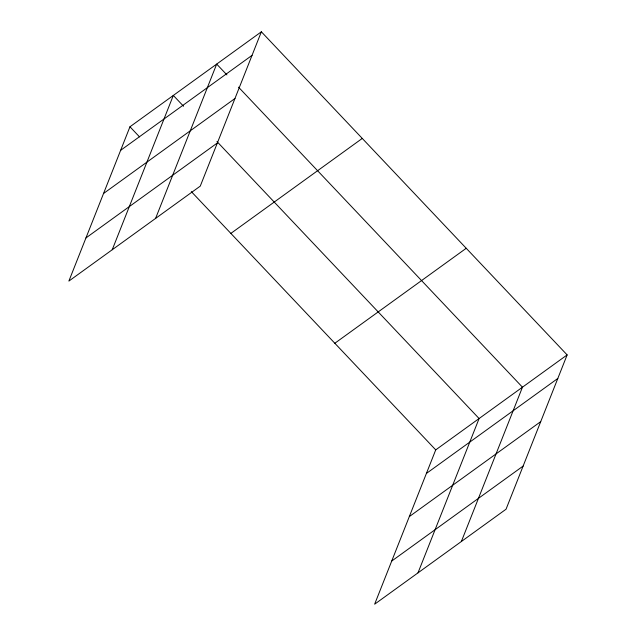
<?xml version="1.0" encoding="UTF-8"?>
<svg xmlns="http://www.w3.org/2000/svg" width="636" height="636" viewBox="0 0 636 636"><rect width="100%" height="100%" fill="white"/><g stroke="black" fill="none" stroke-linecap="round" stroke-linejoin="round"><path stroke-width="0.95" d="M261.364 31.8L129.959 126.779L68.863 281.096L200.268 186.117L261.364 31.8L567.137 354.904L506.041 509.221L374.636 604.2L435.732 449.883L567.137 354.904M112.23 249.749L173.326 95.432L183.55 106.244M155.589 218.41L216.685 64.093L226.917 74.897M417.995 572.861L479.099 418.544L216.956 141.542M461.362 541.514L522.458 387.197L238.508 87.148M120.633 150.334L252.039 55.356M103.549 193.487L234.954 98.508M85.947 237.944L217.353 142.965M230.868 233.404L362.274 138.425M334.83 343.257L466.236 248.279M426.406 473.446L557.812 378.468M409.322 516.591L540.727 421.62M391.72 561.047L523.126 466.077M129.959 126.779L139.507 136.867M191.325 191.619L435.732 449.883"/></g></svg>
